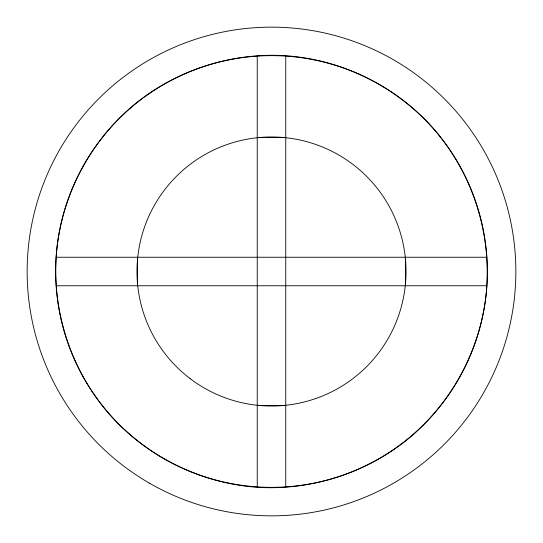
<?xml version="1.0" encoding="UTF-8"?>
<svg xmlns="http://www.w3.org/2000/svg" width="543" height="543" viewBox="0 0 543 543"><rect width="100%" height="100%" fill="white"/><g stroke="black" fill="none" stroke-linecap="round" stroke-linejoin="round"><path stroke-width="0.81" d="M257.246 137.576L285.754 137.576M56.126 257.246L486.874 257.246M56.126 285.754L486.874 285.754M257.246 405.424L285.754 405.424M405.424 257.246L405.424 285.754M285.754 56.126L285.754 486.874M257.246 56.126L257.246 486.874M137.576 257.246L137.576 285.754M57.361 244.398C49.467 307.487 70.719 373.102 114.159 419.549C151.497 459.086 203.679 483.718 257.945 487.342C312.232 490.56 367.088 472.681 409.083 438.14C450.866 403.232 478.627 352.597 485.639 298.602C493.533 235.513 472.281 169.898 428.841 123.451C391.503 83.914 339.321 59.282 285.055 55.657C230.768 52.44 175.912 70.318 133.917 104.86C92.134 139.768 64.373 190.403 57.361 244.398M163.579 458.428A215.843 215.843 0 0 0 487.342 271.5A215.843 215.843 0 0 0 163.579 84.572A215.843 215.843 0 0 0 163.579 458.428M190.138 378.634A134.528 134.528 0 0 0 404.963 288.394A134.528 134.528 0 0 0 219.399 147.472A134.528 134.528 0 0 0 190.138 378.634M149.325 483.114A244.35 244.35 0 0 0 515.85 271.5A244.35 244.35 0 0 0 149.325 59.886A244.35 244.35 0 0 0 149.325 483.114"/></g></svg>
